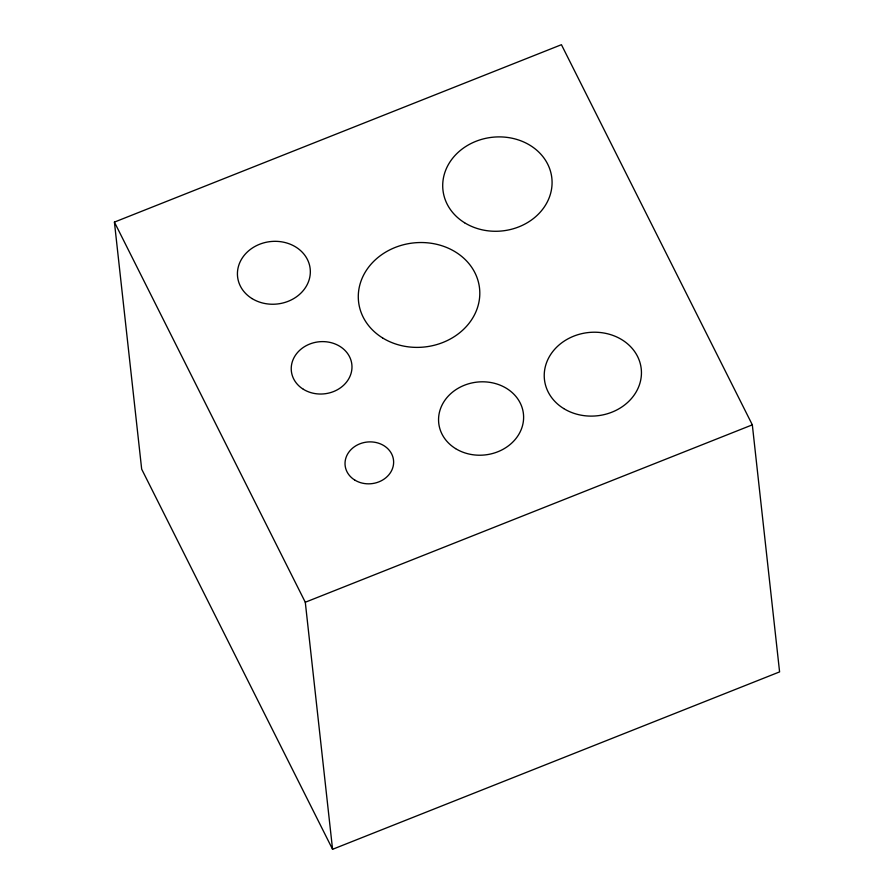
<?xml version="1.0" encoding="UTF-8"?>
<svg xmlns="http://www.w3.org/2000/svg" width="894" height="894" viewBox="0 0 894 894"><rect width="100%" height="100%" fill="white"/><g stroke="black" fill="none" stroke-linecap="round" stroke-linejoin="round"><path stroke-width="1.34" d="M114.41 222.103L561.432 44.7L752.323 424.851L779.59 671.897L332.568 849.3L141.677 469.149L114.41 222.103L305.29 602.243L332.568 849.3M305.29 602.243L752.323 424.851M354.739 480.044A24.339 20.931 -6.3 0 0 393.461 464.679A24.339 20.931 -6.3 0 0 359.779 443.849A24.339 20.931 -6.3 0 0 354.739 480.044M252.007 298.562A36.509 31.391 -6.3 0 0 310.073 275.52A36.509 31.391 -6.3 0 0 259.562 244.274A36.509 31.391 -6.3 0 0 252.007 298.562M563.667 408.536A48.689 41.862 -6.3 0 0 641.099 377.804A48.689 41.862 -6.3 0 0 573.758 336.144A48.689 41.862 -6.3 0 0 563.667 408.536M303.379 389.303A30.43 26.161 -6.3 0 0 351.767 370.105A30.43 26.161 -6.3 0 0 309.67 344.067A30.43 26.161 -6.3 0 0 303.379 389.303M455.56 448.587A42.599 36.632 -6.3 0 0 523.314 421.7A42.599 36.632 -6.3 0 0 464.377 385.247A42.599 36.632 -6.3 0 0 455.56 448.587M464.578 222.751A54.769 47.091 -6.3 0 0 551.687 188.187A54.769 47.091 -6.3 0 0 475.921 141.319A54.769 47.091 -6.3 0 0 464.578 222.751M382.587 337.921A60.859 52.321 -6.3 0 0 479.374 299.512A60.859 52.321 -6.3 0 0 395.182 247.448A60.859 52.321 -6.3 0 0 382.587 337.921"/></g></svg>
